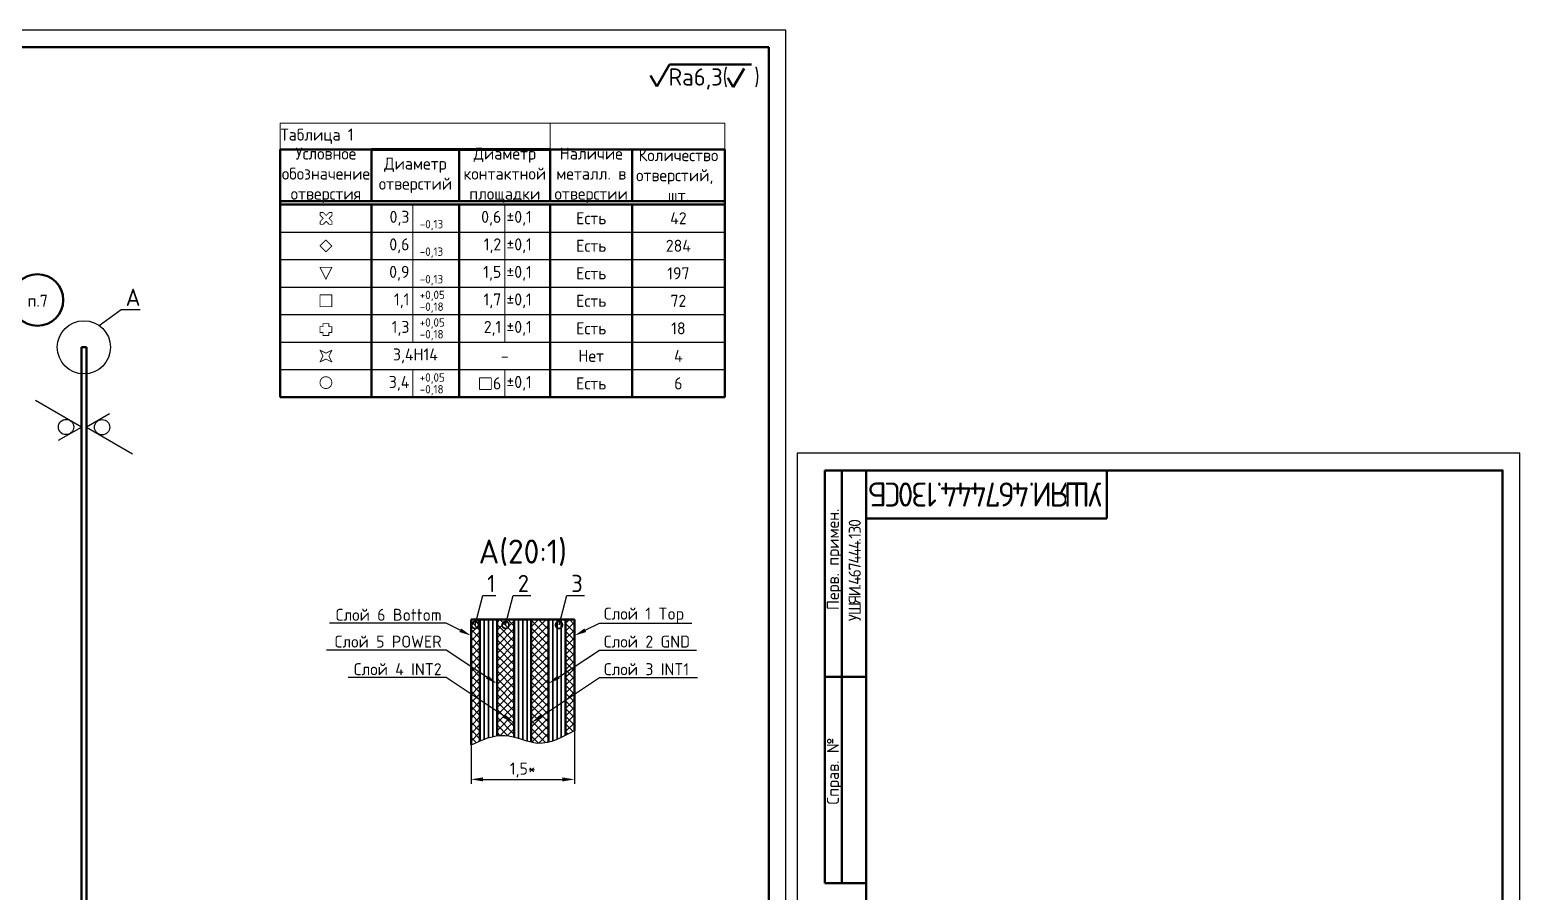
# Model space of a CAD drawing. Header units: millimetres. Extents: x -55 to 2039, y 0 to 512.
# Drawn here: x 393.5 to 830.3, y 187 to 437.5 of the extents above; entities that cross this region are included whole.
import ezdxf
from ezdxf import colors
from ezdxf.entities.mleader import LeaderData, LeaderLine
from ezdxf.enums import TextEntityAlignment as Align
from ezdxf.math import Vec2, Vec3

# ---------------------------------------------------------------- set-up
doc = ezdxf.new("R2010")
doc.units = ezdxf.units.MM
doc.linetypes.add('Сплошная', pattern=[0])
for name, color, linetype in [('Drill Drawing', 1, 'Continuous'), ('Виды', 30, 'Continuous'), ('Размеры', 121, 'Continuous')]:
    doc.layers.add(name, color=color, linetype=linetype)
doc.layers.add('Невидимый для принтера', color=231, linetype='Continuous', plot=False)
doc.layers.add('текст', color=2, linetype='Continuous', lineweight=30)
doc.styles.add('GOST TYPE B', font='', dxfattribs={"height": 3.5})
doc.styles.add('Поз. GOST TYPE B', font='', dxfattribs={"height": 5})
doc.styles.get('GOST TYPE B').set_extended_font_data('GOST type B')
doc.styles.get('Поз. GOST TYPE B').set_extended_font_data('GOST type B')
doc.dimstyles.new('GOST', dxfattribs={"dimscale": 0, "dimtxt": 3.5, "dimasz": 3.5, "dimexe": 1.25, "dimexo": 0, "dimtad": 1, "dimdec": 3, "dimtxsty": 'GOST TYPE B', "dimcen": 5, "dimadec": 3, "dimazin": 2, "dimtm": 1e-09, "dimtfac": 0.75, "dimtdec": 3, "dimtmove": 1, "dimatfit": 3, "dimfxl": 1, "dimtolj": 1, "dimlwd": 25, "dimlwe": 25, "dimarcsym": 0})

# ---------------------------------------------------------------- blocks, each defined once
blk = doc.blocks.new('*T75')
at = {"color": 0, "linetype": 'Сплошная', "lineweight": 50, "transparency": 16777216}
for p, q in [((0, -7.67), (26.52, -7.67)), ((0, -7.67), (0, -79.67)), ((26.52, -7.67), (26.52, -22.67)), ((52.01, -7.67), (52.01, -22.67)), ((78.46, -7.67), (129.14, -7.67)), ((78.46, -7.67), (78.46, -22.67)), ((102.22, -7.67), (102.22, -22.67)), ((129.14, -7.67), (129.14, -79.67)), ((0, -22.67), (129.14, -22.67)), ((0, -23.67), (129.14, -23.67)), ((26.52, -23.67), (26.52, -79.67)), ((52.01, -23.67), (52.01, -79.67)), ((78.46, -23.67), (78.46, -79.67)), ((102.22, -23.67), (102.22, -79.67)), ((0, -79.67), (129.14, -79.67))]:
    blk.add_line(p, q, dxfattribs=at)
at = {"color": 0, "linetype": 'Сплошная', "lineweight": 60, "transparency": 16777216}
blk.add_line((26.52, -7.67), (78.46, -7.67), dxfattribs=at)
at = {"color": 0, "linetype": 'Сплошная', "lineweight": 25, "transparency": 16777216}
for p, q in [((0, -31.67), (129.14, -31.67)), ((0, -39.67), (129.14, -39.67)), ((0, -47.67), (129.14, -47.67)), ((0, -55.67), (129.14, -55.67)), ((0, -63.67), (129.14, -63.67)), ((0, -71.67), (129.14, -71.67))]:
    blk.add_line(p, q, dxfattribs=at)
at = {"layer": 'Defpoints', "color": 8, "linetype": 'ByBlock', "lineweight": 0, "transparency": 16777216}
for p, q in [((0, 0), (129.14, 0)), ((0, 0), (0, -7.67)), ((78.46, 0), (78.46, -7.67)), ((129.14, 0), (129.14, -7.67)), ((38.52, -23.67), (38.52, -63.67)), ((65.21, -23.67), (65.21, -63.67)), ((38.52, -71.67), (38.52, -79.67)), ((65.21, -71.67), (65.21, -79.67))]:
    blk.add_line(p, q, dxfattribs=at)
at = {"color": 0, "linetype": 'Continuous', "lineweight": 50, "transparency": 16777216, "char_height": 3.5, "style": 'GOST TYPE B'}
for s, insert, width, attachment_point in [('Таблица 1', (0.06, -3.83), 78.3411, 4), ('Условное обозначение отверстия', (13.26, -15.17), 26.4011, 5), ('Диаметр контактной площадки', (65.23, -15.17), 26.3343, 5), ('Наличие металл. в отверстии', (90.34, -15.17), 23.64, 5), ('Количество отверстий,   шт.', (115.68, -15.17), 26.7984, 5), ('Диаметр отверстий', (39.26, -15.17), 25.3658, 5), ('0,3', (37.52, -27.67), 10, 6), ('0,6', (64.21, -27.67), 11.2034, 6), ('%%P0,1', (65.71, -27.67), 12.2509, 4), ('Есть', (90.34, -27.67), 17.76, 5), ('42', (115.68, -27.67), 20.9184, 5), ('\\A1;{\\H0.7x;\\S^ -0,13;}', (40.52, -27.67), 9.4858, 4), ('0,6', (37.52, -35.67), 10, 6), ('1,2', (64.21, -35.67), 11.2034, 6), ('%%P0,1', (65.71, -35.67), 12.2509, 4), ('Есть', (90.34, -35.67), 17.76, 5), ('284', (115.68, -35.67), 20.9184, 5), ('\\A1;{\\H0.7x;\\S^ -0,13;}', (40.52, -35.67), 9.4858, 4), ('0,9', (37.52, -43.67), 10, 6), ('1,5', (64.21, -43.67), 11.2034, 6), ('%%P0,1', (65.71, -43.67), 12.2509, 4), ('Есть', (90.34, -43.67), 17.76, 5), ('197', (115.68, -43.67), 20.9184, 5), ('\\A1;{\\H0.7x;\\S^ -0,13;}', (40.52, -43.67), 9.4858, 4), ('1,1', (37.52, -51.67), 10, 6), ('\\A1;{\\H0.7x;\\S+0,05^ -0,18;}', (40.52, -51.67), 9.4858, 4), ('1,7', (64.21, -51.67), 11.2034, 6), ('%%P0,1', (65.71, -51.67), 12.2509, 4), ('Есть', (90.34, -51.67), 17.76, 5), ('72', (115.68, -51.67), 20.9184, 5), ('\\A1;{\\H0.7x;\\S+0,05^ -0,18;}', (40.52, -59.67), 9.4858, 4), ('1,3', (37.52, -59.67), 10, 6), ('2,1', (64.21, -59.67), 11.2034, 6), ('%%P0,1', (65.71, -59.67), 12.2509, 4), ('Есть', (90.34, -59.67), 17.76, 5), ('18', (115.68, -59.67), 20.9184, 5), ('3,4H14', (39.26, -67.67), 23.4858, 5), ('-', (65.23, -67.67), 24.4543, 5), ('Нет', (90.34, -67.67), 17.76, 5), ('4', (115.68, -67.67), 20.9184, 5), ('3,4', (37.52, -75.67), 10, 6), ('\\A1;{\\H0.7x;\\S+0,05^ -0,18;}', (40.52, -75.67), 9.4858, 4), ('6', (64.21, -75.67), 11.2034, 6), ('%%P0,1', (65.71, -75.67), 12.2509, 4), ('Есть', (90.34, -75.67), 17.76, 5), ('6', (115.68, -75.67), 20.9184, 5)]:
    blk.add_mtext(s, dxfattribs=dict(at, insert=insert, width=width, attachment_point=attachment_point))
blk = doc.blocks.new('*T79')
at = {"color": 0, "linetype": 'Сплошная', "lineweight": 50, "transparency": 16777216}
for p, q in [((0, 0), (70, 0)), ((0, 0), (0, -14)), ((70, 0), (70, -14)), ((0, -14), (70, -14))]:
    blk.add_line(p, q, dxfattribs=at)
at = {"color": 0, "linetype": 'Continuous', "lineweight": 25, "transparency": 16777216, "insert": (35, -7), "char_height": 7, "width": 68, "attachment_point": 5, "rotation": 180, "style": 'GOST TYPE B'}
blk.add_mtext('{\\T0.8;УШЯИ.467444.130СБ}', dxfattribs=at)
blk = doc.blocks.new('Шероховатость')
at = {"lineweight": 50, "transparency": 16777216}
for p, q in [((-34.37, -8.22), (-32.51, -11.45)), ((-32.51, -11.45), (-28.78, -5)), ((-28.78, -5), (-5, -5)), ((-10.28, -11.58), (-7.16, -6.18)), ((-11.84, -8.88), (-10.28, -11.58))]:
    blk.add_line(p, q, dxfattribs=at)
at = {"layer": 'текст', "linetype": 'Continuous', "lineweight": 25, "transparency": 16777216, "insert": (-29.09, -6.14), "char_height": 5, "attachment_point": 1, "style": 'GOST TYPE B'}
blk.add_mtext_dynamic_manual_height_columns('Ra6,3{\\fGOST Type AU|b1|i0|c204|p2;(   )}', width=25.9473, gutter_width=17.5, heights=[0], dxfattribs=at)
blk = doc.blocks.new('_DotSmall')
at = {"color": 0, "linetype": 'ByBlock', "lineweight": 60, "const_width": 0.5}
blk.add_lwpolyline([(-0.0625, 0, 1), (0.0625, 0, 1)], format="xyb", close=True, dxfattribs=at)
blk = doc.blocks.new('_None')
blk = doc.blocks.new('*D94')
at = {"layer": 'Defpoints', "color": 0, "linetype": 'Continuous', "lineweight": 50, "transparency": 16777216}
for p in [(551.74, 233.95), (521.66, 229.69), (551.74, 219.69)]:
    blk.add_point(p, dxfattribs=at)
at = {"layer": 'Размеры', "color": 0, "lineweight": 25, "transparency": 16777216}
blk.add_line((551.74, 233.95), (551.74, 218.44), dxfattribs=at)
at = {"layer": 'Размеры', "color": 0, "linetype": 'Сплошная', "lineweight": 25, "transparency": 16777216}
for p, q in [((521.66, 229.69), (521.66, 218.44)), ((525.16, 219.69), (548.24, 219.69))]:
    blk.add_line(p, q, dxfattribs=at)
at = {"layer": 'Размеры', "color": 0, "linetype": 'Continuous', "lineweight": 50, "transparency": 16777216}
for points in [[(525.16, 220.27), (525.16, 219.1), (521.66, 219.69)], [(548.24, 220.27), (548.24, 219.1), (551.74, 219.69)]]:
    blk.add_solid(points, dxfattribs=at)
at = {"layer": 'Размеры', "color": 0, "linetype": 'Continuous', "lineweight": 50, "transparency": 16777216, "insert": (536.7, 222.41), "char_height": 3.5, "attachment_point": 5, "style": 'GOST TYPE B'}
blk.add_mtext('\\A1;1,5*', dxfattribs=at)
blk = doc.blocks.new('Для маркировки')
at = {"linetype": 'Continuous', "lineweight": 50, "transparency": 16777216}
blk.add_circle((6.15, 3.59), 7.5, dxfattribs=at)
at = {"linetype": 'Continuous', "lineweight": 50, "transparency": 16777216, "style": 'GOST TYPE B'}
blk.add_attdef('п.2/...', text='', height=3.5, dxfattribs=at).set_placement((6.22, 1.63), align=Align.CENTER)
blk = doc.blocks.new('Вид с →')
at = {"linetype": 'Continuous', "lineweight": 25, "transparency": 16777216}
for q in [(28.03, 4.05), (30.86, 4.05)]:
    blk.add_line((29.44, 2.63), q, dxfattribs=at)
blk.add_circle((32.94, 2.63), 3.5, dxfattribs=at)
blk.add_circle((32.94, 2.63), 3.5, dxfattribs=at)
at = {"linetype": 'Continuous', "lineweight": 50, "transparency": 16777216, "style": 'GOST TYPE B'}
blk.add_attdef('ВИД(_:_)', text='', height=7, dxfattribs=at).set_placement((27.23, 3.5), align=Align.MIDDLE_RIGHT)

msp = doc.modelspace()

# ---------------------------------------------------------------- hatches: boundary and pattern name
at = {"linetype": 'Continuous', "lineweight": 25}
h = msp.add_hatch(dxfattribs=at)
h.set_pattern_fill('ANSI37', color=256, scale=0.5)
h.set_pattern_definition([(45, (97.8855, -372.5993), (-1.122532, 1.122532), []), (135, (97.8855, -372.5993), (-1.122532, -1.122532), [])])
edge = h.paths.add_edge_path()
edge.add_line((524.2604, 266.1275), (521.6604, 266.1275))
edge.add_line((521.6604, 266.1275), (521.6604, 229.688))
edge.add_spline(control_points=[(521.6604, 229.688), (522.5267, 230.0908), (523.393, 230.4937), (524.2604, 230.8638)], knot_values=[0, 0, 0, 0, 2.71829001, 2.71829001, 2.71829001, 2.71829001], degree=3, periodic=0)
edge.add_line((524.2604, 230.8638), (524.2604, 266.1275))
edge = h.paths.add_edge_path()
edge.add_line((534.2204, 266.1275), (529.2204, 266.1275))
edge.add_line((529.2204, 266.1275), (529.2204, 246.6947))
edge.add_line((529.2204, 246.6947), (529.2204, 232.3943))
edge.add_spline(control_points=[(529.2204, 232.3943), (529.9669, 232.5033), (531.6268, 232.5919), (533.3005, 232.2412), (534.2204, 231.9926)], knot_values=[7.88091764, 7.88091764, 7.88091764, 7.88091764, 10.20024895, 13.02297369, 13.02297369, 13.02297369, 13.02297369], degree=3, periodic=0)
edge.add_line((534.2204, 231.9926), (534.2204, 266.1275))
edge = h.paths.add_edge_path()
edge.add_line((544.1804, 266.1275), (539.1804, 266.1275))
edge.add_line((539.1804, 266.1275), (539.1804, 246.6947))
edge.add_line((539.1804, 246.6947), (539.1804, 230.5501))
edge.add_spline(control_points=[(539.1804, 230.5501), (539.8224, 230.4073), (541.5023, 230.1378), (543.1601, 230.3269), (544.1804, 230.5694)], knot_values=[18.10327227, 18.10327227, 18.10327227, 18.10327227, 20.08602178, 23.30787334, 23.30787334, 23.30787334, 23.30787334], degree=3, periodic=0)
edge.add_line((544.1804, 230.5694), (544.1804, 266.1275))
edge = h.paths.add_edge_path()
edge.add_line((549.1404, 246.6947), (549.1404, 232.5417))
edge.add_spline(control_points=[(549.1404, 232.5417), (550.008, 232.9881), (550.8742, 233.4666), (551.7404, 233.9452)], knot_values=[28.56848328, 28.56848328, 28.56848328, 28.56848328, 31.34449973, 31.34449973, 31.34449973, 31.34449973], degree=3, periodic=0)
edge.add_line((551.7404, 233.9452), (551.7404, 266.1275))
edge.add_line((551.7404, 266.1275), (549.1404, 266.1275))
edge.add_line((549.1404, 266.1275), (549.1404, 246.6947))

# ---------------------------------------------------------------- linework, layer by layer
at = {"linetype": 'Continuous', "lineweight": 50}
for p, q in [((408.4157, 345.2965), (409.9157, 345.2965)), ((408.4157, 155.2965), (408.4157, 345.2965)), ((409.9157, 345.2965), (409.9157, 155.2965)), ((521.6604, 266.1275), (521.6604, 229.688)), ((521.6604, 266.1275), (551.7404, 266.1275)), ((524.2604, 266.1275), (524.2604, 230.8638)), ((524.2604, 246.6947), (524.2604, 266.1275)), ((529.2204, 232.3943), (529.2204, 266.1275)), ((529.2204, 266.1275), (529.2204, 246.6947)), ((534.2204, 266.1275), (534.2204, 231.9926)), ((534.2204, 246.6947), (534.2204, 266.1275)), ((539.1804, 230.5501), (539.1804, 266.1275)), ((539.1804, 266.1275), (539.1804, 246.6947)), ((544.1804, 266.1275), (544.1804, 230.5694)), ((544.1804, 246.6947), (544.1804, 266.1275)), ((549.1404, 266.1275), (549.1404, 232.5417)), ((549.1404, 266.1275), (549.1404, 246.6947)), ((551.7404, 266.1275), (551.7404, 233.9452))]:
    msp.add_line(p, q, dxfattribs=at)
at = {"color": 0, "lineweight": 50, "ltscale": 0.5}
msp.add_line((624.4397, 309.5126), (636.4397, 309.5126), dxfattribs=at)
at = {"lineweight": 50}
for p, q in [((624.4397, 309.5126), (636.4397, 309.5126)), ((624.4397, 189.5126), (624.4397, 309.5126)), ((629.4397, 189.5126), (629.4397, 309.5126)), ((624.4397, 249.5126), (636.4397, 249.5126)), ((636.4397, 189.5126), (624.4397, 189.5126))]:
    msp.add_line(p, q, dxfattribs=at)
at = {"color": 0, "lineweight": 50}
msp.add_line((624.4397, 309.5126), (636.4397, 309.5126), dxfattribs=at)
at = {"linetype": 'Continuous', "lineweight": 30}
for p, q in [((525.5004, 266.1275), (525.5004, 231.3668)), ((525.5004, 231.3668), (525.5004, 266.1275)), ((526.7404, 266.1275), (526.7404, 231.8033)), ((526.7404, 231.8033), (526.7404, 266.1275)), ((527.9804, 266.1275), (527.9804, 232.1527)), ((527.9804, 232.1527), (527.9804, 266.1275)), ((535.4604, 266.1275), (535.4604, 231.6305)), ((535.4604, 231.6305), (535.4604, 266.1275)), ((536.7004, 266.1275), (536.7004, 231.2419)), ((536.7004, 231.2419), (536.7004, 266.1275)), ((537.9404, 266.1275), (537.9404, 230.868)), ((537.9404, 230.868), (537.9404, 266.1275)), ((545.4204, 266.1275), (545.4204, 230.9235)), ((545.4204, 230.9235), (545.4204, 266.1275)), ((546.6604, 266.1275), (546.6604, 231.3835)), ((546.6604, 231.3835), (546.6604, 266.1275)), ((547.9004, 266.1275), (547.9004, 231.9297)), ((547.9004, 231.9297), (547.9004, 266.1275))]:
    msp.add_line(p, q, dxfattribs=at)
msp.add_lwpolyline([(19.1585, 17.5126), (613.1585, 17.5126), (613.1585, 437.5126), (19.1585, 437.5126)], close=True)
at = {"lineweight": 50}
msp.add_lwpolyline([(39.1585, 22.5126), (608.1585, 22.5126), (608.1585, 432.5126), (39.1585, 432.5126)], close=True, dxfattribs=at)
at = {"color": 0, "lineweight": 50}
msp.add_lwpolyline([(636.4397, 22.5126), (821.4397, 22.5126), (821.4397, 309.5126), (636.4397, 309.5126)], close=True, dxfattribs=at)
at = {"linetype": 'Continuous', "lineweight": 25}
msp.add_spline([(521.6604, 229.688), (531.4671, 232.4939), (541.0991, 230.2685), (551.7404, 233.9452)], degree=3, dxfattribs=at)
at = {"layer": 'Drill Drawing'}
for points in [[(477.8465, 383.6026, 0.25, 0.25, 0), (477.8465, 384.4596, 0.25, 0.25, 0)], [(477.8465, 384.4596, 0.25, 0.25, 0), (478.7035, 384.4596, 0.25, 0.25, 0)], [(478.7035, 384.4596, 0.25, 0.25, 0), (479.5605, 383.6026, 0.25, 0.25, 0)], [(479.5605, 383.6026, 0.25, 0.25, 0), (480.4175, 384.4596, 0.25, 0.25, 0)], [(480.4175, 384.4596, 0.25, 0.25, 0), (481.2745, 384.4596, 0.25, 0.25, 0)], [(481.2745, 383.6026, 0.25, 0.25, 0), (481.2745, 384.4596, 0.25, 0.25, 0)], [(477.8465, 383.6026, 0.25, 0.25, 0), (478.7035, 382.7456, 0.25, 0.25, 0)], [(477.8465, 381.8886, 0.25, 0.25, 0), (478.7035, 382.7456, 0.25, 0.25, 0)], [(477.8465, 381.0316, 0.25, 0.25, 0), (477.8465, 381.8886, 0.25, 0.25, 0)], [(477.8465, 381.0316, 0.25, 0.25, 0), (478.7035, 381.0316, 0.25, 0.25, 0)], [(478.7035, 381.0316, 0.25, 0.25, 0), (479.5605, 381.8886, 0.25, 0.25, 0)], [(479.5605, 381.8886, 0.25, 0.25, 0), (480.4175, 381.0316, 0.25, 0.25, 0)], [(480.4175, 382.7456, 0.25, 0.25, 0), (481.2745, 383.6026, 0.25, 0.25, 0)], [(480.4175, 382.7456, 0.25, 0.25, 0), (481.2745, 381.8886, 0.25, 0.25, 0)], [(480.4175, 381.0316, 0.25, 0.25, 0), (481.2745, 381.0316, 0.25, 0.25, 0)], [(481.2745, 381.0316, 0.25, 0.25, 0), (481.2745, 381.8886, 0.25, 0.25, 0)], [(477.7804, 374.7665, 0.25, 0.25, 0), (479.4944, 376.4805, 0.25, 0.25, 0)], [(479.4944, 376.4805, 0.25, 0.25, 0), (481.2084, 374.7665, 0.25, 0.25, 0)], [(477.7804, 374.7665, 0.25, 0.25, 0), (479.4944, 373.0525, 0.25, 0.25, 0)], [(479.4944, 373.0525, 0.25, 0.25, 0), (481.2084, 374.7665, 0.25, 0.25, 0)], [(477.784, 368.5221, 0.25, 0.25, 0), (481.212, 368.5221, 0.25, 0.25, 0)], [(477.784, 368.5221, 0.25, 0.25, 0), (479.498, 365.0941, 0.25, 0.25, 0)], [(479.498, 365.0941, 0.25, 0.25, 0), (481.212, 368.5221, 0.25, 0.25, 0)], [(477.784, 360.5221, 0.25, 0.25, 0), (481.212, 360.5221, 0.25, 0.25, 0)], [(477.784, 357.0941, 0.25, 0.25, 0), (477.784, 360.5221, 0.25, 0.25, 0)], [(481.212, 357.0941, 0.25, 0.25, 0), (481.212, 360.5221, 0.25, 0.25, 0)], [(477.784, 357.0941, 0.25, 0.25, 0), (481.212, 357.0941, 0.25, 0.25, 0)], [(477.784, 349.5933, 0.25, 0.25, 0), (477.784, 351.3073, 0.25, 0.25, 0)], [(477.784, 351.3073, 0.25, 0.25, 0), (478.641, 351.3073, 0.25, 0.25, 0)], [(477.784, 349.5933, 0.25, 0.25, 0), (478.641, 349.5933, 0.25, 0.25, 0)], [(478.641, 351.3073, 0.25, 0.25, 0), (478.641, 352.1643, 0.25, 0.25, 0)], [(478.641, 352.1643, 0.25, 0.25, 0), (480.355, 352.1643, 0.25, 0.25, 0)], [(478.641, 348.7363, 0.25, 0.25, 0), (478.641, 349.5933, 0.25, 0.25, 0)], [(480.355, 351.3073, 0.25, 0.25, 0), (480.355, 352.1643, 0.25, 0.25, 0)], [(480.355, 351.3073, 0.25, 0.25, 0), (481.212, 351.3073, 0.25, 0.25, 0)], [(480.355, 349.5933, 0.25, 0.25, 0), (481.212, 349.5933, 0.25, 0.25, 0)], [(480.355, 348.7363, 0.25, 0.25, 0), (480.355, 349.5933, 0.25, 0.25, 0)], [(481.212, 349.5933, 0.25, 0.25, 0), (481.212, 351.3073, 0.25, 0.25, 0)], [(478.641, 348.7363, 0.25, 0.25, 0), (480.355, 348.7363, 0.25, 0.25, 0)], [(477.784, 344.4513, 0.25, 0.25, 0), (479.498, 343.5943, 0.25, 0.25, 0)], [(477.784, 344.4513, 0.25, 0.25, 0), (478.641, 342.7373, 0.25, 0.25, 0)], [(477.784, 341.0233, 0.25, 0.25, 0), (478.641, 342.7373, 0.25, 0.25, 0)], [(477.784, 341.0233, 0.25, 0.25, 0), (479.498, 341.8803, 0.25, 0.25, 0)], [(479.498, 343.5943, 0.25, 0.25, 0), (481.212, 344.4513, 0.25, 0.25, 0)], [(479.498, 341.8803, 0.25, 0.25, 0), (481.212, 341.0233, 0.25, 0.25, 0)], [(480.355, 342.7373, 0.25, 0.25, 0), (481.212, 344.4513, 0.25, 0.25, 0)], [(480.355, 342.7373, 0.25, 0.25, 0), (481.212, 341.0233, 0.25, 0.25, 0)]]:
    msp.add_lwpolyline(points, format="xyseb", dxfattribs=at)
for points in [[(477.784, 384.4596, 0.125, 0.125, 1), (477.909, 384.4596, 0.125, 0.125, 1)], [(477.784, 384.4596, 0.125, 0.125, 1), (477.909, 384.4596, 0.125, 0.125, 1)], [(478.641, 384.4596, 0.125, 0.125, 1), (478.766, 384.4596, 0.125, 0.125, 1)], [(478.641, 384.4596, 0.125, 0.125, 1), (478.766, 384.4596, 0.125, 0.125, 1)], [(480.355, 384.4596, 0.125, 0.125, 1), (480.48, 384.4596, 0.125, 0.125, 1)], [(480.355, 384.4596, 0.125, 0.125, 1), (480.48, 384.4596, 0.125, 0.125, 1)], [(481.212, 384.4596, 0.125, 0.125, 1), (481.337, 384.4596, 0.125, 0.125, 1)], [(481.212, 384.4596, 0.125, 0.125, 1), (481.337, 384.4596, 0.125, 0.125, 1)], [(477.784, 383.6026, 0.125, 0.125, 1), (477.909, 383.6026, 0.125, 0.125, 1)], [(477.784, 383.6026, 0.125, 0.125, 1), (477.909, 383.6026, 0.125, 0.125, 1)], [(477.784, 381.8886, 0.125, 0.125, 1), (477.909, 381.8886, 0.125, 0.125, 1)], [(477.784, 381.8886, 0.125, 0.125, 1), (477.909, 381.8886, 0.125, 0.125, 1)], [(477.784, 381.0316, 0.125, 0.125, 1), (477.909, 381.0316, 0.125, 0.125, 1)], [(477.784, 381.0316, 0.125, 0.125, 1), (477.909, 381.0316, 0.125, 0.125, 1)], [(478.641, 382.7456, 0.125, 0.125, 1), (478.766, 382.7456, 0.125, 0.125, 1)], [(478.641, 382.7456, 0.125, 0.125, 1), (478.766, 382.7456, 0.125, 0.125, 1)], [(478.641, 381.0316, 0.125, 0.125, 1), (478.766, 381.0316, 0.125, 0.125, 1)], [(478.641, 381.0316, 0.125, 0.125, 1), (478.766, 381.0316, 0.125, 0.125, 1)], [(479.498, 383.6026, 0.125, 0.125, 1), (479.623, 383.6026, 0.125, 0.125, 1)], [(479.498, 383.6026, 0.125, 0.125, 1), (479.623, 383.6026, 0.125, 0.125, 1)], [(479.498, 381.8886, 0.125, 0.125, 1), (479.623, 381.8886, 0.125, 0.125, 1)], [(479.498, 381.8886, 0.125, 0.125, 1), (479.623, 381.8886, 0.125, 0.125, 1)], [(480.355, 382.7456, 0.125, 0.125, 1), (480.48, 382.7456, 0.125, 0.125, 1)], [(480.355, 382.7456, 0.125, 0.125, 1), (480.48, 382.7456, 0.125, 0.125, 1)], [(480.355, 381.0316, 0.125, 0.125, 1), (480.48, 381.0316, 0.125, 0.125, 1)], [(480.355, 381.0316, 0.125, 0.125, 1), (480.48, 381.0316, 0.125, 0.125, 1)], [(481.212, 383.6026, 0.125, 0.125, 1), (481.337, 383.6026, 0.125, 0.125, 1)], [(481.212, 383.6026, 0.125, 0.125, 1), (481.337, 383.6026, 0.125, 0.125, 1)], [(481.212, 381.8886, 0.125, 0.125, 1), (481.337, 381.8886, 0.125, 0.125, 1)], [(481.212, 381.8886, 0.125, 0.125, 1), (481.337, 381.8886, 0.125, 0.125, 1)], [(481.212, 381.0316, 0.125, 0.125, 1), (481.337, 381.0316, 0.125, 0.125, 1)], [(481.212, 381.0316, 0.125, 0.125, 1), (481.337, 381.0316, 0.125, 0.125, 1)], [(479.4319, 376.4805, 0.125, 0.125, 1), (479.5569, 376.4805, 0.125, 0.125, 1)], [(479.4319, 376.4805, 0.125, 0.125, 1), (479.5569, 376.4805, 0.125, 0.125, 1)], [(477.7179, 374.7665, 0.125, 0.125, 1), (477.8429, 374.7665, 0.125, 0.125, 1)], [(477.7179, 374.7665, 0.125, 0.125, 1), (477.8429, 374.7665, 0.125, 0.125, 1)], [(479.4319, 373.0525, 0.125, 0.125, 1), (479.5569, 373.0525, 0.125, 0.125, 1)], [(479.4319, 373.0525, 0.125, 0.125, 1), (479.5569, 373.0525, 0.125, 0.125, 1)], [(481.1459, 374.7665, 0.125, 0.125, 1), (481.2709, 374.7665, 0.125, 0.125, 1)], [(481.1459, 374.7665, 0.125, 0.125, 1), (481.2709, 374.7665, 0.125, 0.125, 1)], [(477.7215, 368.5221, 0.125, 0.125, 1), (477.8465, 368.5221, 0.125, 0.125, 1)], [(477.7215, 368.5221, 0.125, 0.125, 1), (477.8465, 368.5221, 0.125, 0.125, 1)], [(481.1495, 368.5221, 0.125, 0.125, 1), (481.2745, 368.5221, 0.125, 0.125, 1)], [(481.1495, 368.5221, 0.125, 0.125, 1), (481.2745, 368.5221, 0.125, 0.125, 1)], [(479.4355, 365.0941, 0.125, 0.125, 1), (479.5605, 365.0941, 0.125, 0.125, 1)], [(479.4355, 365.0941, 0.125, 0.125, 1), (479.5605, 365.0941, 0.125, 0.125, 1)], [(477.7215, 360.5221, 0.125, 0.125, 1), (477.8465, 360.5221, 0.125, 0.125, 1)], [(477.7215, 360.5221, 0.125, 0.125, 1), (477.8465, 360.5221, 0.125, 0.125, 1)], [(481.1495, 360.5221, 0.125, 0.125, 1), (481.2745, 360.5221, 0.125, 0.125, 1)], [(481.1495, 360.5221, 0.125, 0.125, 1), (481.2745, 360.5221, 0.125, 0.125, 1)], [(477.7215, 357.0941, 0.125, 0.125, 1), (477.8465, 357.0941, 0.125, 0.125, 1)], [(477.7215, 357.0941, 0.125, 0.125, 1), (477.8465, 357.0941, 0.125, 0.125, 1)], [(481.1495, 357.0941, 0.125, 0.125, 1), (481.2745, 357.0941, 0.125, 0.125, 1)], [(481.1495, 357.0941, 0.125, 0.125, 1), (481.2745, 357.0941, 0.125, 0.125, 1)], [(477.7215, 351.3073, 0.125, 0.125, 1), (477.8465, 351.3073, 0.125, 0.125, 1)], [(477.7215, 351.3073, 0.125, 0.125, 1), (477.8465, 351.3073, 0.125, 0.125, 1)], [(477.7215, 349.5933, 0.125, 0.125, 1), (477.8465, 349.5933, 0.125, 0.125, 1)], [(477.7215, 349.5933, 0.125, 0.125, 1), (477.8465, 349.5933, 0.125, 0.125, 1)], [(478.5785, 352.1643, 0.125, 0.125, 1), (478.7035, 352.1643, 0.125, 0.125, 1)], [(478.5785, 352.1643, 0.125, 0.125, 1), (478.7035, 352.1643, 0.125, 0.125, 1)], [(478.5785, 351.3073, 0.125, 0.125, 1), (478.7035, 351.3073, 0.125, 0.125, 1)], [(478.5785, 351.3073, 0.125, 0.125, 1), (478.7035, 351.3073, 0.125, 0.125, 1)], [(478.5785, 349.5933, 0.125, 0.125, 1), (478.7035, 349.5933, 0.125, 0.125, 1)], [(478.5785, 349.5933, 0.125, 0.125, 1), (478.7035, 349.5933, 0.125, 0.125, 1)], [(480.2925, 352.1643, 0.125, 0.125, 1), (480.4175, 352.1643, 0.125, 0.125, 1)], [(480.2925, 352.1643, 0.125, 0.125, 1), (480.4175, 352.1643, 0.125, 0.125, 1)], [(480.2925, 351.3073, 0.125, 0.125, 1), (480.4175, 351.3073, 0.125, 0.125, 1)], [(480.2925, 351.3073, 0.125, 0.125, 1), (480.4175, 351.3073, 0.125, 0.125, 1)], [(480.2925, 349.5933, 0.125, 0.125, 1), (480.4175, 349.5933, 0.125, 0.125, 1)], [(480.2925, 349.5933, 0.125, 0.125, 1), (480.4175, 349.5933, 0.125, 0.125, 1)], [(481.1495, 351.3073, 0.125, 0.125, 1), (481.2745, 351.3073, 0.125, 0.125, 1)], [(481.1495, 351.3073, 0.125, 0.125, 1), (481.2745, 351.3073, 0.125, 0.125, 1)], [(481.1495, 349.5933, 0.125, 0.125, 1), (481.2745, 349.5933, 0.125, 0.125, 1)], [(481.1495, 349.5933, 0.125, 0.125, 1), (481.2745, 349.5933, 0.125, 0.125, 1)], [(478.5785, 348.7363, 0.125, 0.125, 1), (478.7035, 348.7363, 0.125, 0.125, 1)], [(478.5785, 348.7363, 0.125, 0.125, 1), (478.7035, 348.7363, 0.125, 0.125, 1)], [(480.2925, 348.7363, 0.125, 0.125, 1), (480.4175, 348.7363, 0.125, 0.125, 1)], [(480.2925, 348.7363, 0.125, 0.125, 1), (480.4175, 348.7363, 0.125, 0.125, 1)], [(477.7215, 344.4513, 0.125, 0.125, 1), (477.8465, 344.4513, 0.125, 0.125, 1)], [(477.7215, 344.4513, 0.125, 0.125, 1), (477.8465, 344.4513, 0.125, 0.125, 1)], [(477.7215, 341.0233, 0.125, 0.125, 1), (477.8465, 341.0233, 0.125, 0.125, 1)], [(477.7215, 341.0233, 0.125, 0.125, 1), (477.8465, 341.0233, 0.125, 0.125, 1)], [(478.5785, 342.7373, 0.125, 0.125, 1), (478.7035, 342.7373, 0.125, 0.125, 1)], [(478.5785, 342.7373, 0.125, 0.125, 1), (478.7035, 342.7373, 0.125, 0.125, 1)], [(479.4355, 343.5943, 0.125, 0.125, 1), (479.5605, 343.5943, 0.125, 0.125, 1)], [(479.4355, 343.5943, 0.125, 0.125, 1), (479.5605, 343.5943, 0.125, 0.125, 1)], [(479.4355, 341.8803, 0.125, 0.125, 1), (479.5605, 341.8803, 0.125, 0.125, 1)], [(479.4355, 341.8803, 0.125, 0.125, 1), (479.5605, 341.8803, 0.125, 0.125, 1)], [(480.2925, 342.7373, 0.125, 0.125, 1), (480.4175, 342.7373, 0.125, 0.125, 1)], [(480.2925, 342.7373, 0.125, 0.125, 1), (480.4175, 342.7373, 0.125, 0.125, 1)], [(481.1495, 344.4513, 0.125, 0.125, 1), (481.2745, 344.4513, 0.125, 0.125, 1)], [(481.1495, 344.4513, 0.125, 0.125, 1), (481.2745, 344.4513, 0.125, 0.125, 1)], [(481.1495, 341.0233, 0.125, 0.125, 1), (481.2745, 341.0233, 0.125, 0.125, 1)], [(481.1495, 341.0233, 0.125, 0.125, 1), (481.2745, 341.0233, 0.125, 0.125, 1)], [(481.212, 335.0243, 0.25, 0.25, 1), (477.784, 335.0243, 0.25, 0.25, 1)], [(477.7215, 335.0243, 0.125, 0.125, 1), (477.8465, 335.0243, 0.125, 0.125, 1)], [(481.1495, 335.0243, 0.125, 0.125, 1), (481.2745, 335.0243, 0.125, 0.125, 1)]]:
    msp.add_lwpolyline(points, format="xyseb", close=True, dxfattribs=at)
at = {"layer": 'Drill Drawing', "color": 2}
for points in [[(524.1493, 336.4306, 0.25, 0.25, 0), (527.5773, 336.4306, 0.25, 0.25, 0)], [(524.1493, 333.0026, 0.25, 0.25, 0), (524.1493, 336.4306, 0.25, 0.25, 0)], [(527.5773, 333.0026, 0.25, 0.25, 0), (527.5773, 336.4306, 0.25, 0.25, 0)], [(524.1493, 333.0026, 0.25, 0.25, 0), (527.5773, 333.0026, 0.25, 0.25, 0)]]:
    msp.add_lwpolyline(points, format="xyseb", dxfattribs=at)
at = {"layer": 'Виды', "lineweight": 25, "ltscale": 3}
msp.add_circle((409.1657, 345.2965), 7.7348, dxfattribs=at)
at = {"layer": 'Невидимый для принтера', "lineweight": 25}
msp.add_lwpolyline([(616.4397, 17.5126), (826.4397, 17.5126), (826.4397, 314.5126), (616.4397, 314.5126)], close=True, dxfattribs=at)
at = {"layer": 'Размеры', "lineweight": 25}
for p, q in [((408.4157, 322.1226), (395.0824, 329.8207)), ((416.5824, 325.9066), (409.9157, 322.0576)), ((401.7491, 318.2736), (408.4157, 322.1226)), ((409.9157, 322.0576), (423.2491, 314.3596))]:
    msp.add_line(p, q, dxfattribs=at)
for centre in [(403.9713, 322.1226), (414.4436, 322.0576)]:
    msp.add_circle(centre, 2.2222, dxfattribs=at)

# ---------------------------------------------------------------- block references
for name, p in [('*T75', (466.2375, 410.4748)), ('*T79', (636.4397, 309.5126))]:
    msp.add_blockref(name, p)

# ---------------------------------------------------------------- texts
at = {"color": 0, "style": 'GOST TYPE B'}
for s, p in [('Перв. примен.', (628.5763, 268.8819)), ('Справ. №', (628.5763, 212.37))]:
    msp.add_text(s, height=3.5, rotation=90, dxfattribs=at).set_placement(p)
at = {"color": 0, "linetype": 'ByBlock', "insert": (631.4133, 265.6983), "char_height": 3.5, "width": 50.61404, "attachment_point": 1, "rotation": 90, "style": 'GOST TYPE B'}
msp.add_mtext('{\\T0.85;УШЯИ.467444.130}', dxfattribs=at)
at = {"layer": 'Виды', "linetype": 'Continuous', "lineweight": 25, "style": 'GOST TYPE B'}
msp.add_text('A(20:1)', height=7, dxfattribs=at).set_placement((536.7004, 280.3241), align=Align.BOTTOM_CENTER)

# ---------------------------------------------------------------- dimensions: what is measured, and where the dimension line sits
at = {"layer": 'Размеры', "linetype": 'Continuous', "lineweight": 50}
dim = msp.add_linear_dim(base=(551.7404, 219.688), p1=(521.6604, 229.688), p2=(551.7404, 233.9452), text='1,5*', dimstyle='GOST', override={"dimscale": 1}, dxfattribs=at)
dim.commit()
dim.dimension.update_dxf_attribs({"geometry": '*D94', "text_midpoint": (536.7004, 222.4095)})

# ---------------------------------------------------------------- leaders
at = {"linetype": 'Continuous', "lineweight": 25}
ml = msp.add_multileader_block('Standard', dxfattribs=at)
ml.set_content('Шероховатость', color=256)
ml.set_leader_properties(linetype='Сплошная', lineweight=25)
ml.set_arrow_properties(name='DOTSMALL')
ml.build(insert=Vec2(0, 0))
ml.multileader.update_dxf_attribs({"leader_type": 0, "has_dogleg": 0, "text_left_attachment_type": 6, "text_right_attachment_type": 6, "dogleg_length": 0.3, "arrow_head_size": 1, "block_connection_type": 1})
ctx = ml.context
ctx.base_point, ctx.char_height, ctx.arrow_head_size, ctx.landing_gap_size, ctx.plane_origin = Vec3(608.1585, 432.5126), 3.5, 1, 1, Vec3(608.1585, 432.5126)
ctx.left_attachment, ctx.right_attachment, ctx.attachment_type = 6, 6, 1
notes = []
notes.append((ctx, [(0, (0, 0, 0), (0, 0), (1, 0), 1, [])]))
ctx.block.insert = Vec3(608.1585, 432.5126)
ml = msp.add_multileader_block('Standard', dxfattribs=at)
ml.set_content('Для маркировки', color=256)
ml.set_attribute('п.2/...', 'п.7', width=0)
ml.set_leader_properties(linetype='Сплошная', lineweight=25)
ml.set_arrow_properties(name='DOTSMALL')
ml.build(insert=Vec2(0, 0))
ml.multileader.update_dxf_attribs({"has_dogleg": 0, "text_left_attachment_type": 6, "text_right_attachment_type": 6, "dogleg_length": 0.3, "arrow_head_size": 3, "block_connection_type": 1})
ctx = ml.context
ctx.base_point, ctx.char_height, ctx.arrow_head_size, ctx.landing_gap_size, ctx.plane_origin = Vec3(389.5097, 355.4481), 3.5, 3, 1, Vec3(397.5756, 359.5764)
ctx.left_attachment, ctx.right_attachment, ctx.attachment_type = 6, 6, 1
notes.append((ctx, [(0, (1, 1, 0), (389.2097, 355.4481), (1, 0), 0.3, [(0, [(371.126, 343.3662)], 0, [])])]))
ctx.block.insert = Vec3(389.5097, 355.4481)
at = {"layer": 'Виды', "linetype": 'Continuous', "lineweight": 25}
ml = msp.add_multileader_block('Standard', dxfattribs=at)
ml.set_content('Вид с →', color=256)
ml.set_attribute('ВИД(_:_)', 'А(2:1)', width=0)
ml.set_leader_properties(linetype='Сплошная', lineweight=25)
ml.set_arrow_properties(name='DOTSMALL')
ml.build(insert=Vec2(0, 0))
ml.multileader.update_dxf_attribs({"leader_type": 0, "has_dogleg": 0, "text_left_attachment_type": 6, "text_right_attachment_type": 6, "dogleg_length": 0.3, "arrow_head_size": 1, "block_connection_type": 1})
ctx = ml.context
ctx.base_point, ctx.char_height, ctx.arrow_head_size, ctx.landing_gap_size, ctx.plane_origin = Vec3(1329.0713, 395.8731), 3.5, 1, 1, Vec3(1329.0713, 395.8731)
ctx.left_attachment, ctx.right_attachment, ctx.attachment_type = 6, 6, 1
notes.append((ctx, [(0, (0, 0, 0), (0, 0), (1, 0), 1, [])]))
ctx.block.insert = Vec3(1329.0713, 395.8731)
ml = msp.add_multileader_mtext('Standard', dxfattribs=at)
ml.set_content('А', color=256, style='Поз. GOST TYPE B')
ml.set_leader_properties(linetype='Сплошная', lineweight=25)
ml.set_arrow_properties(name='NONE')
ml.build(insert=Vec2(0, 0))
ml.multileader.update_dxf_attribs({"text_left_attachment_type": 6, "text_right_attachment_type": 6, "dogleg_length": 0.3, "arrow_head_size": 2})
ctx = ml.context
ctx.base_point, ctx.char_height, ctx.arrow_head_size, ctx.landing_gap_size, ctx.plane_origin = Vec3(420.3026, 356.329), 5, 2, 1, Vec3(413.5922, 351.6395)
ctx.left_attachment, ctx.right_attachment = 6, 6
notes.append((ctx, [(0, (1, 1, 0), (420.0026, 356.329), (1, 0), 0.3, [(0, [(413.5922, 351.6395)], 0, [])])]))
ctx.mtext.insert, ctx.mtext.flow_direction = Vec3(421.3026, 362.329), 5
ml = msp.add_multileader_block('Standard', dxfattribs=at)
ml.set_content('Вид с →', color=256)
ml.set_attribute('ВИД(_:_)', 'Б(4:1)', width=0)
ml.set_leader_properties(linetype='Сплошная', lineweight=25)
ml.set_arrow_properties(name='DOTSMALL')
ml.build(insert=Vec2(0, 0))
ml.multileader.update_dxf_attribs({"leader_type": 0, "has_dogleg": 0, "text_left_attachment_type": 6, "text_right_attachment_type": 6, "dogleg_length": 0.3, "arrow_head_size": 1, "block_connection_type": 1})
ctx = ml.context
ctx.base_point, ctx.char_height, ctx.arrow_head_size, ctx.landing_gap_size, ctx.plane_origin = Vec3(1332.1634, 311.4002), 3.5, 1, 1, Vec3(1332.1634, 311.4002)
ctx.left_attachment, ctx.right_attachment, ctx.attachment_type = 6, 6, 1
notes.append((ctx, [(0, (0, 0, 0), (0, 0), (1, 0), 1, [])]))
ctx.block.insert = Vec3(1332.1634, 311.4002)
at = {"layer": 'текст', "linetype": 'Continuous', "lineweight": 25}
ml = msp.add_multileader_mtext('Standard', dxfattribs=at)
ml.set_content('1', color=256, style='Поз. GOST TYPE B')
ml.set_leader_properties(linetype='Сплошная', lineweight=25)
ml.set_arrow_properties(name='DOTSMALL')
ml.build(insert=Vec2(0, 0))
ml.multileader.update_dxf_attribs({"text_left_attachment_type": 6, "text_right_attachment_type": 6, "dogleg_length": 0.3})
ctx = ml.context
ctx.base_point, ctx.char_height, ctx.landing_gap_size, ctx.plane_origin = Vec3(525.3726, 273.1394), 5, 1, Vec3(518.1117, 255.3046)
ctx.left_attachment, ctx.right_attachment = 6, 6
notes.append((ctx, [(0, (1, 1, 0), (525.0726, 273.1394), (1, 0), 0.3, [(0, [(522.8234, 264.5707)], 0, [])])]))
ctx.mtext.insert, ctx.mtext.width, ctx.mtext.flow_direction = Vec3(526.3726, 279.1394), 2.496464, 5
ml = msp.add_multileader_mtext('Standard', dxfattribs=at)
ml.set_content('2', color=256, style='Поз. GOST TYPE B')
ml.set_leader_properties(linetype='Сплошная', lineweight=25)
ml.set_arrow_properties(name='DOTSMALL')
ml.build(insert=Vec2(0, 0))
ml.multileader.update_dxf_attribs({"text_left_attachment_type": 6, "text_right_attachment_type": 6, "dogleg_length": 0.3})
ctx = ml.context
ctx.base_point, ctx.char_height, ctx.landing_gap_size, ctx.plane_origin = Vec3(534.245, 273.1394), 5, 1, Vec3(526.9841, 255.3046)
ctx.left_attachment, ctx.right_attachment = 6, 6
notes.append((ctx, [(0, (1, 1, 0), (533.945, 273.1394), (1, 0), 0.3, [(0, [(531.6959, 264.5707)], 0, [])])]))
ctx.mtext.insert, ctx.mtext.flow_direction = Vec3(535.245, 279.1394), 5
ml = msp.add_multileader_mtext('Standard', dxfattribs=at)
ml.set_content('3', color=256, style='Поз. GOST TYPE B')
ml.set_leader_properties(linetype='Сплошная', lineweight=25)
ml.set_arrow_properties(name='DOTSMALL')
ml.build(insert=Vec2(0, 0))
ml.multileader.update_dxf_attribs({"text_left_attachment_type": 6, "text_right_attachment_type": 6, "dogleg_length": 0.3})
ctx = ml.context
ctx.base_point, ctx.char_height, ctx.landing_gap_size, ctx.plane_origin = Vec3(549.7741, 273.1394), 5, 1, Vec3(542.5133, 255.3046)
ctx.left_attachment, ctx.right_attachment = 6, 6
notes.append((ctx, [(0, (1, 1, 0), (549.4741, 273.1394), (1, 0), 0.3, [(0, [(547.225, 264.5707)], 0, [])])]))
ctx.mtext.insert, ctx.mtext.flow_direction = Vec3(550.7741, 279.1394), 5
ml = msp.add_multileader_mtext('Standard', dxfattribs=at)
ml.set_content('Слой 6 Bottom', color=256, style='Поз. GOST TYPE B')
ml.set_leader_properties(linetype='Сплошная', lineweight=25)
ml.build(insert=Vec2(0, 0))
ml.multileader.update_dxf_attribs({"text_left_attachment_type": 6, "text_right_attachment_type": 6, "dogleg_length": 0.3, "arrow_head_size": 3.5})
ctx = ml.context
ctx.base_point, ctx.char_height, ctx.arrow_head_size, ctx.landing_gap_size, ctx.plane_origin = Vec3(481.6356, 265.0825), 3.5, 3.5, 1, Vec3(524.8124, 254.9007)
ctx.left_attachment, ctx.right_attachment, ctx.text_align_type = 6, 6, 2
notes.append((ctx, [(0, (1, 1, 0), (514.4306, 265.0825), (-1, 0), 0.3, [(0, [(521.6604, 261.483)], 0, [])])]))
ctx.mtext.insert, ctx.mtext.width, ctx.mtext.alignment, ctx.mtext.flow_direction = Vec3(513.1306, 269.2825), 32.289046, 3, 5
ml = msp.add_multileader_mtext('Standard', dxfattribs=at)
ml.set_content('Слой 1 Top', color=256, style='Поз. GOST TYPE B')
ml.set_leader_properties(linetype='Сплошная', lineweight=25)
ml.build(insert=Vec2(0, 0))
ml.multileader.update_dxf_attribs({"text_left_attachment_type": 6, "text_right_attachment_type": 6, "dogleg_length": 0.3, "arrow_head_size": 3.5})
ctx = ml.context
ctx.base_point, ctx.char_height, ctx.arrow_head_size, ctx.landing_gap_size, ctx.plane_origin = Vec3(559.2701, 265.0825), 3.5, 3.5, 1, Vec3(548.5883, 254.9007)
ctx.left_attachment, ctx.right_attachment = 6, 6
notes.append((ctx, [(0, (1, 1, 0), (558.9701, 265.0825), (1, 0), 0.3, [(0, [(551.7404, 261.483)], 0, [])])]))
ctx.mtext.insert, ctx.mtext.width, ctx.mtext.flow_direction = Vec3(560.2701, 269.6221), 27.191088, 5
ml = msp.add_multileader_mtext('Standard', dxfattribs=at)
ml.set_content('Слой 5 POWER', color=256, style='Поз. GOST TYPE B')
ml.set_leader_properties(linetype='Сплошная', lineweight=25)
ml.build(insert=Vec2(0, 0))
ml.multileader.update_dxf_attribs({"text_left_attachment_type": 6, "text_right_attachment_type": 6, "dogleg_length": 0.3, "arrow_head_size": 3.5})
ctx = ml.context
ctx.base_point, ctx.char_height, ctx.arrow_head_size, ctx.landing_gap_size, ctx.plane_origin = Vec3(481.9821, 257.2926), 3.5, 3.5, 1, Vec3(515.2403, 238.8165)
ctx.left_attachment, ctx.right_attachment, ctx.text_align_type = 6, 6, 2
notes.append((ctx, [(0, (1, 1, 0), (514.4306, 257.2926), (-1, 0), 0.3, [(0, [(529.2204, 247.5217)], 0, [])])]))
ctx.mtext.insert, ctx.mtext.alignment, ctx.mtext.flow_direction = Vec3(513.1306, 261.4926), 3, 5
ml = msp.add_multileader_mtext('Standard', dxfattribs=at)
ml.set_content('Слой 2 GND', color=256, style='Поз. GOST TYPE B')
ml.set_leader_properties(linetype='Сплошная', lineweight=25)
ml.build(insert=Vec2(0, 0))
ml.multileader.update_dxf_attribs({"text_left_attachment_type": 6, "text_right_attachment_type": 6, "dogleg_length": 0.3, "arrow_head_size": 3.5})
ctx = ml.context
ctx.base_point, ctx.char_height, ctx.arrow_head_size, ctx.landing_gap_size, ctx.plane_origin = Vec3(559.2701, 257.2926), 3.5, 3.5, 1, Vec3(558.1604, 238.8165)
ctx.left_attachment, ctx.right_attachment = 6, 6
notes.append((ctx, [(0, (1, 1, 0), (558.9701, 257.2926), (1, 0), 0.3, [(0, [(544.1804, 247.5217)], 0, [])])]))
ctx.mtext.insert, ctx.mtext.flow_direction = Vec3(560.2701, 261.4926), 5
ml = msp.add_multileader_mtext('Standard', dxfattribs=at)
ml.set_content('Слой 4 INT2', color=256, style='Поз. GOST TYPE B')
ml.set_leader_properties(linetype='Сплошная', lineweight=25)
ml.build(insert=Vec2(0, 0))
ml.multileader.update_dxf_attribs({"text_left_attachment_type": 6, "text_right_attachment_type": 6, "dogleg_length": 0.3, "arrow_head_size": 3.5})
ctx = ml.context
ctx.base_point, ctx.char_height, ctx.arrow_head_size, ctx.landing_gap_size, ctx.plane_origin = Vec3(487.1801, 249.2663), 3.5, 3.5, 1, Vec3(515.2403, 230.7902)
ctx.left_attachment, ctx.right_attachment, ctx.text_align_type = 6, 6, 2
notes.append((ctx, [(0, (1, 1, 0), (514.4306, 249.2663), (-1, 0), 0.3, [(0, [(534.2204, 236.1409)], 0, [])])]))
ctx.mtext.insert, ctx.mtext.alignment, ctx.mtext.flow_direction = Vec3(513.1306, 253.4663), 3, 5
ml = msp.add_multileader_mtext('Standard', dxfattribs=at)
ml.set_content('Слой 3 INT1', color=256, style='Поз. GOST TYPE B')
ml.set_leader_properties(linetype='Сплошная', lineweight=25)
ml.build(insert=Vec2(0, 0))
ml.multileader.update_dxf_attribs({"text_left_attachment_type": 6, "text_right_attachment_type": 6, "dogleg_length": 0.3, "arrow_head_size": 3.5})
ctx = ml.context
ctx.base_point, ctx.char_height, ctx.arrow_head_size, ctx.landing_gap_size, ctx.plane_origin = Vec3(559.2701, 249.2663), 3.5, 3.5, 1, Vec3(558.1604, 230.7902)
ctx.left_attachment, ctx.right_attachment = 6, 6
notes.append((ctx, [(0, (1, 1, 0), (558.9701, 249.2663), (1, 0), 0.3, [(0, [(539.1804, 236.1409)], 0, [])])]))
ctx.mtext.insert, ctx.mtext.flow_direction = Vec3(560.2701, 253.4663), 5
for ctx, leaders in notes:
    for number, flags, end, landing, length, lines in leaders:
        leader = LeaderData()
        leader.index, (leader.has_last_leader_line, leader.has_dogleg_vector, leader.attachment_direction) = number, flags
        leader.last_leader_point, leader.dogleg_vector, leader.dogleg_length = Vec3(end), Vec3(landing), length
        for number, points, colour, breaks in lines:
            line = LeaderLine()
            line.index, line.vertices, line.color, line.breaks = number, Vec3.list(points), colors.encode_raw_color(colour), breaks
            leader.lines.append(line)
        ctx.leaders.append(leader)

doc.saveas('drawing.dxf')
